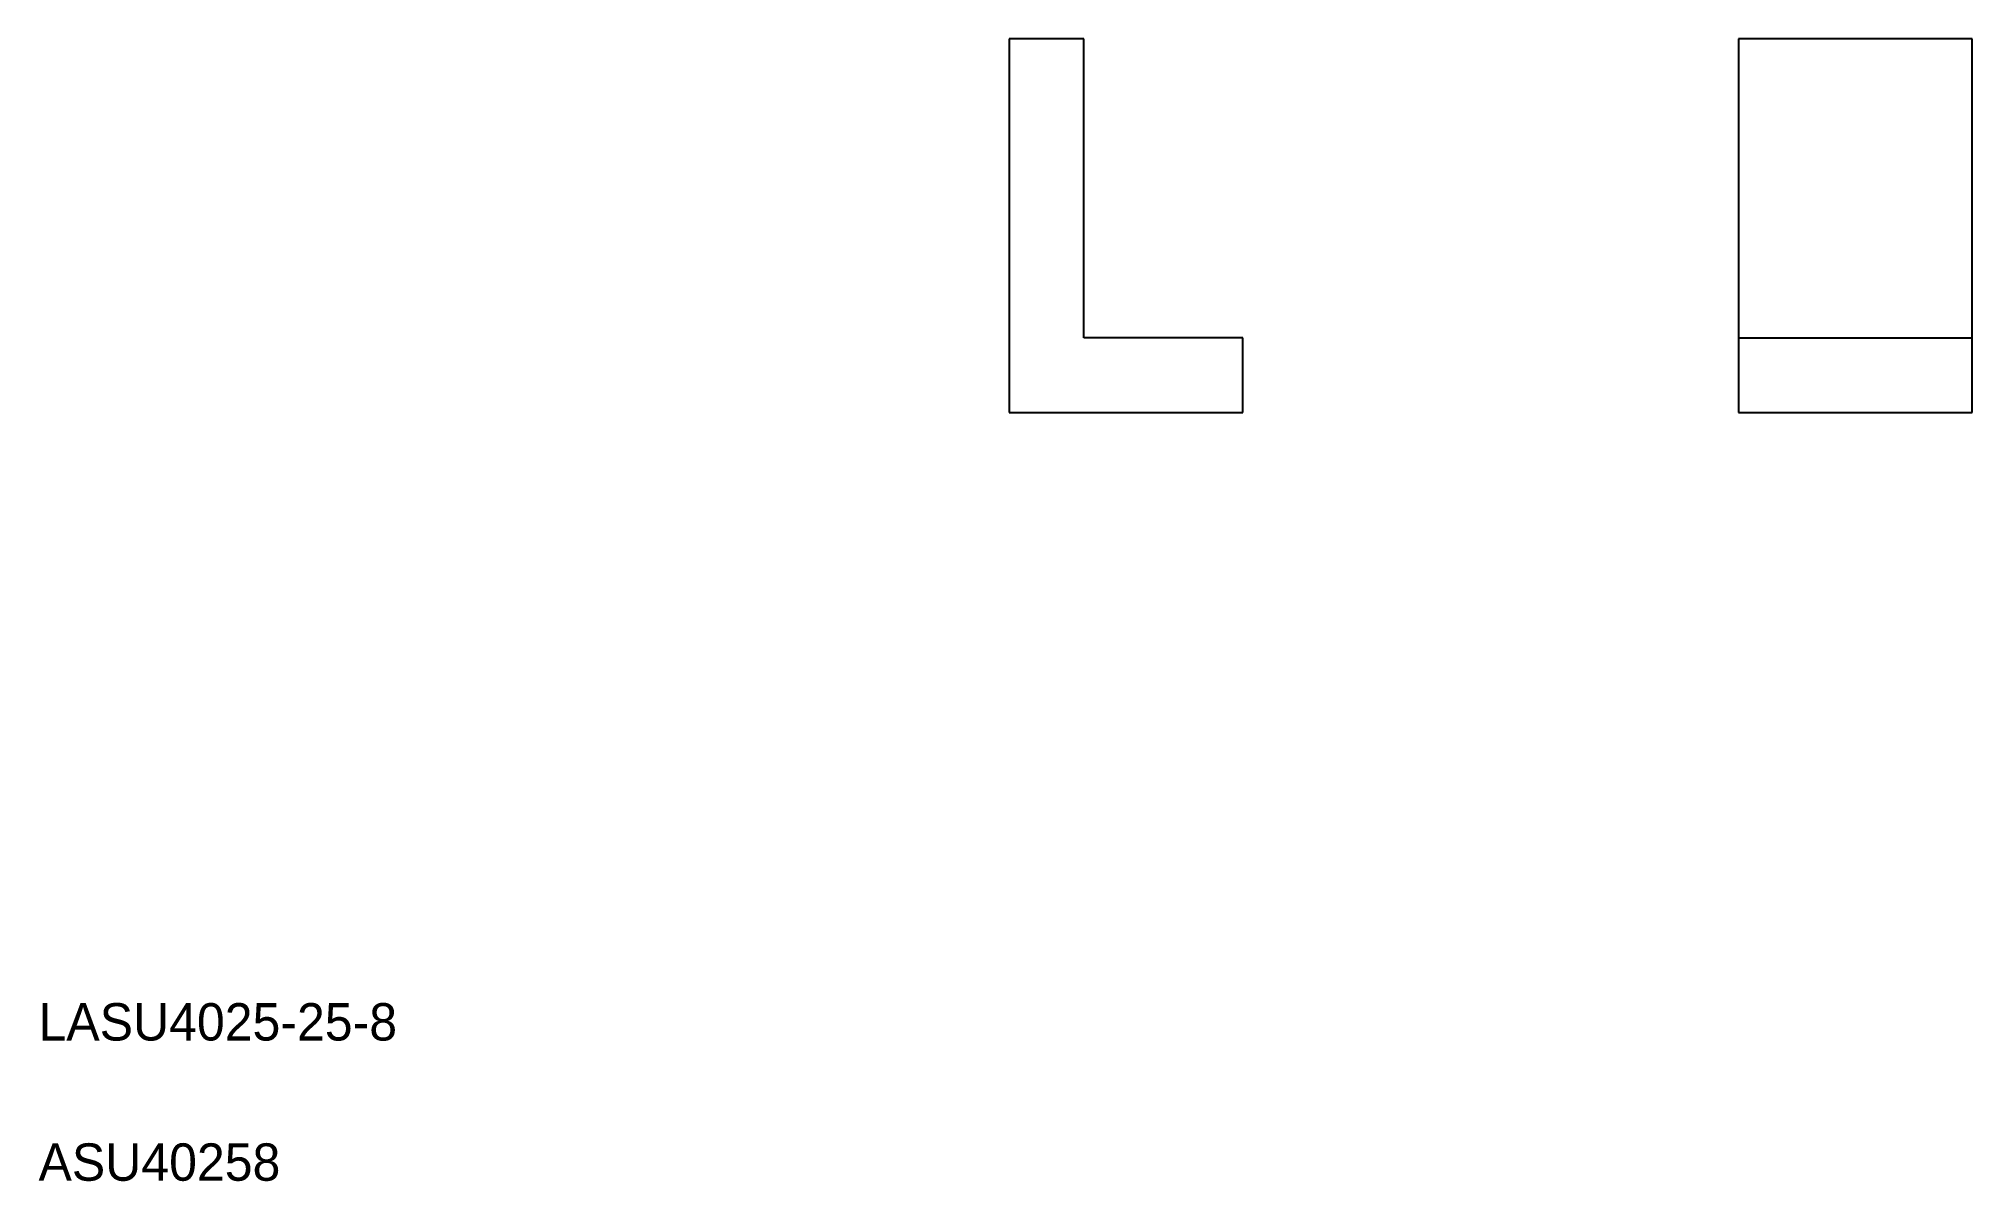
# Model space of a CAD drawing. Extents: x 441 to 648, y 424 to 546.
import ezdxf

# ---------------------------------------------------------------- set-up
doc = ezdxf.new("R2010")
doc.units = 0
doc.layers.get('0').update_dxf_attribs({"linetype": 'CONTINUOUS'})

msp = doc.modelspace()

# ---------------------------------------------------------------- linework, layer by layer
at = {"color": 7, "linetype": 'CONTINUOUS'}
for p, q in [((544.94, 546.21), (544.94, 506.21)), ((552.94, 546.21), (544.94, 546.21)), ((552.94, 514.21), (552.94, 546.21)), ((648, 546.21), (623, 546.21)), ((623, 546.21), (623, 506.21)), ((648, 506.21), (648, 546.21)), ((569.94, 514.21), (552.94, 514.21)), ((569.94, 506.21), (569.94, 514.21)), ((623, 514.21), (648, 514.21)), ((544.94, 506.21), (569.94, 506.21)), ((623, 506.21), (648, 506.21))]:
    msp.add_line(p, q, dxfattribs=at)

# ---------------------------------------------------------------- texts
for s, p in [('LASU4025-25-8', (441.11, 439.04)), ('ASU40258', (441.11, 424.04))]:
    msp.add_text(s, height=4, dxfattribs=at).set_placement(p)

doc.saveas('drawing.dxf')
